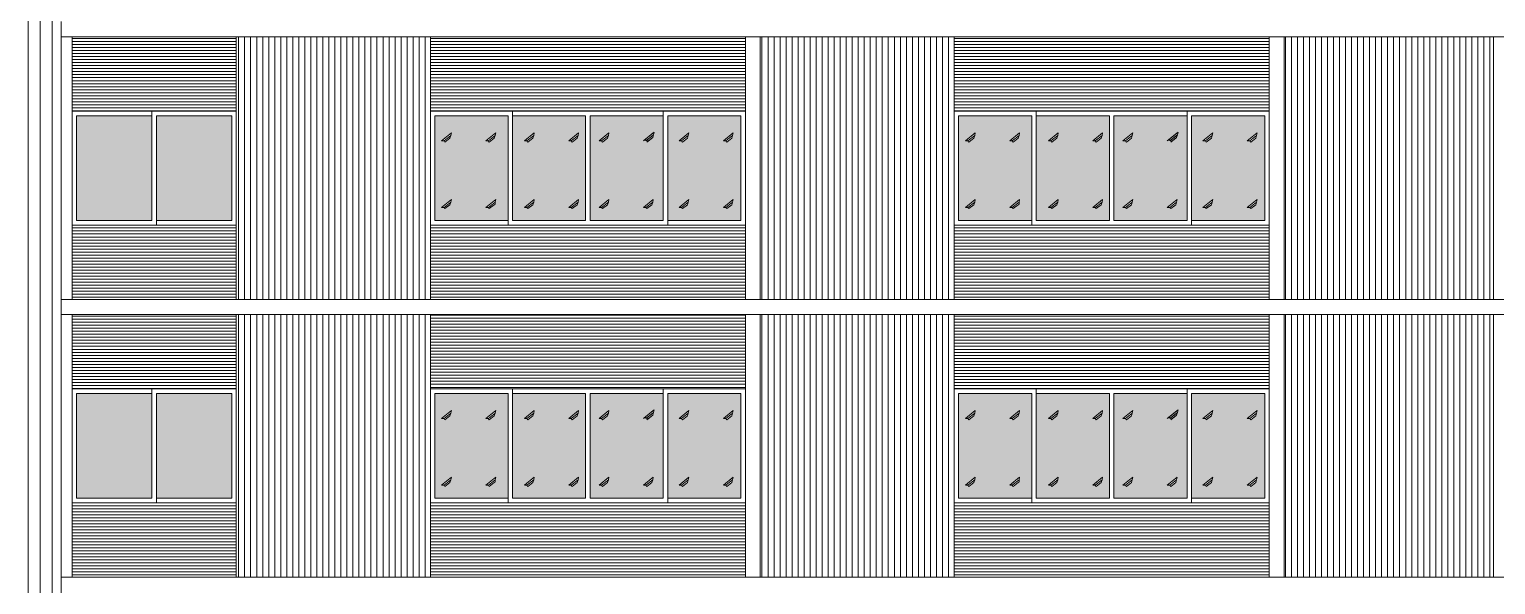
# Model space of a CAD drawing. Header units: inches. Extents: x -250485 to 735580, y -140410 to 288049.
# Drawn here: x 54477 to 55147, y 21615 to 21869 of the extents above; entities that cross this region are included whole.
import ezdxf

# ---------------------------------------------------------------- set-up
doc = ezdxf.new("R2010")
doc.units = ezdxf.units.IN
doc.header["$MEASUREMENT"] = 0
for name, color, linetype, lineweight in [('DIM_WORKING', 7, 'Continuous', 0), ('FIX', 251, 'Continuous', 0), ('Layer1', 134, 'Continuous', 0), ('MAN', 215, 'Continuous', 0), ('Win', 5, 'Continuous', 0), ('window', 140, 'Continuous', 0)]:
    doc.layers.add(name, color=color, linetype=linetype, lineweight=lineweight)
pattern_1 = [(0, (44301.1029, 24567.6577), (4e-16, 1.375), [])]
pattern_2 = [(0, (46573.8017, 18304.0382), (4e-16, 1.375), [])]
pattern_3 = [(270, (44301.1029, 24567.6577), (2.75, -7e-16), [])]
pattern_4 = [(0, (46573.8017, 18431.0382), (4e-16, 1.375), [])]

msp = doc.modelspace()

# ---------------------------------------------------------------- hatches: boundary and pattern name
at = {"layer": 'DIM_WORKING', "ltscale": 30}
h = msp.add_hatch(color=256, dxfattribs=at)
h.set_gradient(color1=(191, 203, 212), one_color=1, tint=1, name='CURVED')
h.paths.add_polyline_path([(54532.75, 21829.15), (54498.25, 21829.15), (54498.25, 21781.15), (54532.75, 21781.15)])
h.paths.add_polyline_path([(54569.25, 21829.15), (54534.75, 21829.15), (54534.75, 21781.15), (54569.25, 21781.15)])
h = msp.add_hatch(color=256, dxfattribs=at)
h.set_gradient(color1=(191, 203, 212), one_color=1, tint=1, name='CURVED')
h.paths.add_polyline_path([(54695.5, 21829.15), (54662, 21829.15), (54662, 21781.15), (54695.5, 21781.15)])
h.paths.add_polyline_path([(54685.4, 21817.61), (54689.88, 21821.27), (54689.64, 21820.1), (54689.24, 21818.87), (54686.95, 21817.07), (54686.5, 21817.63)], flags=16)
h.paths.add_polyline_path([(54668.97, 21818.87), (54666.68, 21817.07), (54666.24, 21817.63), (54665.13, 21817.61), (54669.61, 21821.27), (54669.37, 21820.1)], flags=16)
h.paths.add_polyline_path([(54689.88, 21790.83), (54689.64, 21789.66), (54689.64, 21788.74), (54689.24, 21788.43), (54686.95, 21786.63), (54686.51, 21787.2), (54685.43, 21787.2)], flags=16)
h.paths.add_polyline_path([(54669.61, 21790.83), (54669.37, 21789.66), (54668.97, 21788.43), (54666.68, 21786.63), (54666.24, 21787.19), (54665.13, 21787.17)], flags=16)
h.paths.add_polyline_path([(54697.5, 21781.15), (54731, 21781.15), (54731, 21829.15), (54697.5, 21829.15)])
h.paths.add_polyline_path([(54704.59, 21817.07), (54704.15, 21817.63), (54703.04, 21817.61), (54707.52, 21821.27), (54707.28, 21820.1), (54706.89, 21818.87)], flags=16)
h.paths.add_polyline_path([(54707.52, 21790.83), (54707.28, 21789.66), (54706.89, 21788.43), (54704.59, 21786.63), (54704.15, 21787.19), (54703.04, 21787.17)], flags=16)
h.paths.add_polyline_path([(54723.31, 21817.61), (54727.79, 21821.27), (54727.55, 21820.1), (54727.15, 21818.87), (54724.86, 21817.07), (54724.42, 21817.63)], flags=16)
h.paths.add_polyline_path([(54723.31, 21787.17), (54727.79, 21790.83), (54727.55, 21789.66), (54727.15, 21788.43), (54724.86, 21786.63), (54724.42, 21787.19)], flags=16)
h.paths.add_polyline_path([(54733, 21781.15), (54766.5, 21781.15), (54766.5, 21829.15), (54733, 21829.15)])
h.paths.add_polyline_path([(54741.62, 21790.83), (54741.37, 21789.66), (54740.98, 21788.43), (54738.68, 21786.63), (54738.24, 21787.19), (54737.13, 21787.17)], flags=16)
h.paths.add_polyline_path([(54738.68, 21817.07), (54738.24, 21817.63), (54737.13, 21817.61), (54741.62, 21821.27), (54741.37, 21820.1), (54740.98, 21818.87)], flags=16)
h.paths.add_polyline_path([(54761.66, 21819.21), (54759.36, 21817.4), (54758.95, 21817.07), (54761.24, 21818.87)], flags=16)
h.paths.add_polyline_path([(54757.4, 21787.17), (54761.88, 21790.83), (54761.64, 21789.66), (54761.24, 21788.43), (54758.95, 21786.63), (54758.51, 21787.19)], flags=16)
h.paths.add_polyline_path([(54802, 21829.15), (54768.5, 21829.15), (54768.5, 21781.15), (54802, 21781.15)])
h.paths.add_polyline_path([(54778.16, 21790.83), (54777.92, 21789.66), (54777.52, 21788.43), (54775.23, 21786.63), (54774.78, 21787.19), (54773.68, 21787.17)], flags=16)
h.paths.add_polyline_path([(54798.43, 21790.83), (54798.19, 21789.66), (54797.79, 21788.43), (54795.5, 21786.63), (54795.05, 21787.19), (54793.95, 21787.17)], flags=16)
h.paths.add_polyline_path([(54793.95, 21817.61), (54798.43, 21821.27), (54798.19, 21820.1), (54797.79, 21818.87), (54795.5, 21817.07), (54795.05, 21817.63)], flags=16)
h.paths.add_polyline_path([(54775.23, 21817.07), (54774.78, 21817.63), (54773.68, 21817.61), (54778.16, 21821.27), (54777.92, 21820.1), (54777.52, 21818.87)], flags=16)
h = msp.add_hatch(color=256, dxfattribs=at)
h.set_gradient(color1=(191, 203, 212), one_color=1, tint=1, name='CURVED')
h.paths.add_polyline_path([(54935, 21829.15), (54901.5, 21829.15), (54901.5, 21781.15), (54935, 21781.15)])
h.paths.add_polyline_path([(54924.9, 21817.61), (54929.38, 21821.27), (54929.14, 21820.1), (54928.74, 21818.87), (54926.45, 21817.07), (54926, 21817.63)], flags=16)
h.paths.add_polyline_path([(54908.47, 21818.87), (54906.18, 21817.07), (54905.74, 21817.63), (54904.63, 21817.61), (54909.11, 21821.27), (54908.87, 21820.1)], flags=16)
h.paths.add_polyline_path([(54929.38, 21790.83), (54929.14, 21789.66), (54929.14, 21788.74), (54928.74, 21788.43), (54926.45, 21786.63), (54926.01, 21787.2), (54924.93, 21787.2)], flags=16)
h.paths.add_polyline_path([(54909.11, 21790.83), (54908.87, 21789.66), (54908.47, 21788.43), (54906.18, 21786.63), (54905.74, 21787.19), (54904.63, 21787.17)], flags=16)
h.paths.add_polyline_path([(54937, 21781.15), (54970.5, 21781.15), (54970.5, 21829.15), (54937, 21829.15)])
h.paths.add_polyline_path([(54944.09, 21817.07), (54943.65, 21817.63), (54942.54, 21817.61), (54947.02, 21821.27), (54946.78, 21820.1), (54946.39, 21818.87)], flags=16)
h.paths.add_polyline_path([(54947.02, 21790.83), (54946.78, 21789.66), (54946.39, 21788.43), (54944.09, 21786.63), (54943.65, 21787.19), (54942.54, 21787.17)], flags=16)
h.paths.add_polyline_path([(54962.81, 21817.61), (54967.29, 21821.27), (54967.05, 21820.1), (54966.65, 21818.87), (54964.36, 21817.07), (54963.92, 21817.63)], flags=16)
h.paths.add_polyline_path([(54962.81, 21787.17), (54967.29, 21790.83), (54967.05, 21789.66), (54966.65, 21788.43), (54964.36, 21786.63), (54963.92, 21787.19)], flags=16)
h.paths.add_polyline_path([(54972.5, 21781.15), (55006, 21781.15), (55006, 21829.15), (54972.5, 21829.15)])
h.paths.add_polyline_path([(54981.12, 21790.83), (54980.87, 21789.66), (54980.48, 21788.43), (54978.18, 21786.63), (54977.74, 21787.19), (54976.63, 21787.17)], flags=16)
h.paths.add_polyline_path([(54978.18, 21817.07), (54977.74, 21817.63), (54976.63, 21817.61), (54981.12, 21821.27), (54980.87, 21820.1), (54980.48, 21818.87)], flags=16)
h.paths.add_polyline_path([(55001.16, 21819.21), (54998.86, 21817.4), (54998.45, 21817.07), (55000.74, 21818.87)], flags=16)
h.paths.add_polyline_path([(54996.9, 21787.17), (55001.38, 21790.83), (55001.14, 21789.66), (55000.74, 21788.43), (54998.45, 21786.63), (54998.01, 21787.19)], flags=16)
h.paths.add_polyline_path([(55041.5, 21829.15), (55008, 21829.15), (55008, 21781.15), (55041.5, 21781.15)])
h.paths.add_polyline_path([(55017.66, 21790.83), (55017.42, 21789.66), (55017.02, 21788.43), (55014.73, 21786.63), (55014.28, 21787.19), (55013.18, 21787.17)], flags=16)
h.paths.add_polyline_path([(55037.93, 21790.83), (55037.69, 21789.66), (55037.29, 21788.43), (55035, 21786.63), (55034.55, 21787.19), (55033.45, 21787.17)], flags=16)
h.paths.add_polyline_path([(55033.45, 21817.61), (55037.93, 21821.27), (55037.69, 21820.1), (55037.29, 21818.87), (55035, 21817.07), (55034.55, 21817.63)], flags=16)
h.paths.add_polyline_path([(55014.73, 21817.07), (55014.28, 21817.63), (55013.18, 21817.61), (55017.66, 21821.27), (55017.42, 21820.1), (55017.02, 21818.87)], flags=16)
h = msp.add_hatch(color=256, dxfattribs=at)
h.set_gradient(color1=(191, 203, 212), one_color=1, tint=1, name='CURVED')
h.paths.add_polyline_path([(54532.75, 21702.15), (54498.25, 21702.15), (54498.25, 21654.15), (54532.75, 21654.15)])
h.paths.add_polyline_path([(54569.25, 21702.15), (54534.75, 21702.15), (54534.75, 21654.15), (54569.25, 21654.15)])
h = msp.add_hatch(color=256, dxfattribs=at)
h.set_gradient(color1=(191, 203, 212), one_color=1, tint=1, name='CURVED')
h.paths.add_polyline_path([(54695.5, 21702.15), (54662, 21702.15), (54662, 21654.15), (54695.5, 21654.15)])
h.paths.add_polyline_path([(54685.4, 21690.61), (54689.88, 21694.27), (54689.64, 21693.1), (54689.24, 21691.87), (54686.95, 21690.07), (54686.5, 21690.63)], flags=16)
h.paths.add_polyline_path([(54668.97, 21691.87), (54666.68, 21690.07), (54666.24, 21690.63), (54665.13, 21690.61), (54669.61, 21694.27), (54669.37, 21693.1)], flags=16)
h.paths.add_polyline_path([(54689.88, 21663.83), (54689.64, 21662.66), (54689.64, 21661.74), (54689.24, 21661.43), (54686.95, 21659.63), (54686.51, 21660.2), (54685.43, 21660.2)], flags=16)
h.paths.add_polyline_path([(54669.61, 21663.83), (54669.37, 21662.66), (54668.97, 21661.43), (54666.68, 21659.63), (54666.24, 21660.19), (54665.13, 21660.17)], flags=16)
h.paths.add_polyline_path([(54697.5, 21654.15), (54731, 21654.15), (54731, 21702.15), (54697.5, 21702.15)])
h.paths.add_polyline_path([(54704.59, 21690.07), (54704.15, 21690.63), (54703.04, 21690.61), (54707.52, 21694.27), (54707.28, 21693.1), (54706.89, 21691.87)], flags=16)
h.paths.add_polyline_path([(54707.52, 21663.83), (54707.28, 21662.66), (54706.89, 21661.43), (54704.59, 21659.63), (54704.15, 21660.19), (54703.04, 21660.17)], flags=16)
h.paths.add_polyline_path([(54723.31, 21690.61), (54727.79, 21694.27), (54727.55, 21693.1), (54727.15, 21691.87), (54724.86, 21690.07), (54724.42, 21690.63)], flags=16)
h.paths.add_polyline_path([(54723.31, 21660.17), (54727.79, 21663.83), (54727.55, 21662.66), (54727.15, 21661.43), (54724.86, 21659.63), (54724.42, 21660.19)], flags=16)
h.paths.add_polyline_path([(54733, 21654.15), (54766.5, 21654.15), (54766.5, 21702.15), (54733, 21702.15)])
h.paths.add_polyline_path([(54741.62, 21663.83), (54741.37, 21662.66), (54740.98, 21661.43), (54738.68, 21659.63), (54738.24, 21660.19), (54737.13, 21660.17)], flags=16)
h.paths.add_polyline_path([(54738.68, 21690.07), (54738.24, 21690.63), (54737.13, 21690.61), (54741.62, 21694.27), (54741.37, 21693.1), (54740.98, 21691.87)], flags=16)
h.paths.add_polyline_path([(54761.66, 21692.21), (54759.36, 21690.4), (54758.95, 21690.07), (54761.24, 21691.87)], flags=16)
h.paths.add_polyline_path([(54757.4, 21660.17), (54761.88, 21663.83), (54761.64, 21662.66), (54761.24, 21661.43), (54758.95, 21659.63), (54758.51, 21660.19)], flags=16)
h.paths.add_polyline_path([(54802, 21702.15), (54768.5, 21702.15), (54768.5, 21654.15), (54802, 21654.15)])
h.paths.add_polyline_path([(54778.16, 21663.83), (54777.92, 21662.66), (54777.52, 21661.43), (54775.23, 21659.63), (54774.78, 21660.19), (54773.68, 21660.17)], flags=16)
h.paths.add_polyline_path([(54798.43, 21663.83), (54798.19, 21662.66), (54797.79, 21661.43), (54795.5, 21659.63), (54795.05, 21660.19), (54793.95, 21660.17)], flags=16)
h.paths.add_polyline_path([(54793.95, 21690.61), (54798.43, 21694.27), (54798.19, 21693.1), (54797.79, 21691.87), (54795.5, 21690.07), (54795.05, 21690.63)], flags=16)
h.paths.add_polyline_path([(54775.23, 21690.07), (54774.78, 21690.63), (54773.68, 21690.61), (54778.16, 21694.27), (54777.92, 21693.1), (54777.52, 21691.87)], flags=16)
h = msp.add_hatch(color=256, dxfattribs=at)
h.set_gradient(color1=(191, 203, 212), one_color=1, tint=1, name='CURVED')
h.paths.add_polyline_path([(54935, 21702.15), (54901.5, 21702.15), (54901.5, 21654.15), (54935, 21654.15)])
h.paths.add_polyline_path([(54924.9, 21690.61), (54929.38, 21694.27), (54929.14, 21693.1), (54928.74, 21691.87), (54926.45, 21690.07), (54926, 21690.63)], flags=16)
h.paths.add_polyline_path([(54908.47, 21691.87), (54906.18, 21690.07), (54905.74, 21690.63), (54904.63, 21690.61), (54909.11, 21694.27), (54908.87, 21693.1)], flags=16)
h.paths.add_polyline_path([(54929.38, 21663.83), (54929.14, 21662.66), (54929.14, 21661.74), (54928.74, 21661.43), (54926.45, 21659.63), (54926.01, 21660.2), (54924.93, 21660.2)], flags=16)
h.paths.add_polyline_path([(54909.11, 21663.83), (54908.87, 21662.66), (54908.47, 21661.43), (54906.18, 21659.63), (54905.74, 21660.19), (54904.63, 21660.17)], flags=16)
h.paths.add_polyline_path([(54937, 21654.15), (54970.5, 21654.15), (54970.5, 21702.15), (54937, 21702.15)])
h.paths.add_polyline_path([(54944.09, 21690.07), (54943.65, 21690.63), (54942.54, 21690.61), (54947.02, 21694.27), (54946.78, 21693.1), (54946.39, 21691.87)], flags=16)
h.paths.add_polyline_path([(54947.02, 21663.83), (54946.78, 21662.66), (54946.39, 21661.43), (54944.09, 21659.63), (54943.65, 21660.19), (54942.54, 21660.17)], flags=16)
h.paths.add_polyline_path([(54962.81, 21690.61), (54967.29, 21694.27), (54967.05, 21693.1), (54966.65, 21691.87), (54964.36, 21690.07), (54963.92, 21690.63)], flags=16)
h.paths.add_polyline_path([(54962.81, 21660.17), (54967.29, 21663.83), (54967.05, 21662.66), (54966.65, 21661.43), (54964.36, 21659.63), (54963.92, 21660.19)], flags=16)
h.paths.add_polyline_path([(54972.5, 21654.15), (55006, 21654.15), (55006, 21702.15), (54972.5, 21702.15)])
h.paths.add_polyline_path([(54981.12, 21663.83), (54980.87, 21662.66), (54980.48, 21661.43), (54978.18, 21659.63), (54977.74, 21660.19), (54976.63, 21660.17)], flags=16)
h.paths.add_polyline_path([(54978.18, 21690.07), (54977.74, 21690.63), (54976.63, 21690.61), (54981.12, 21694.27), (54980.87, 21693.1), (54980.48, 21691.87)], flags=16)
h.paths.add_polyline_path([(55001.16, 21692.21), (54998.86, 21690.4), (54998.45, 21690.07), (55000.74, 21691.87)], flags=16)
h.paths.add_polyline_path([(54996.9, 21660.17), (55001.38, 21663.83), (55001.14, 21662.66), (55000.74, 21661.43), (54998.45, 21659.63), (54998.01, 21660.19)], flags=16)
h.paths.add_polyline_path([(55041.5, 21702.15), (55008, 21702.15), (55008, 21654.15), (55041.5, 21654.15)])
h.paths.add_polyline_path([(55017.66, 21663.83), (55017.42, 21662.66), (55017.02, 21661.43), (55014.73, 21659.63), (55014.28, 21660.19), (55013.18, 21660.17)], flags=16)
h.paths.add_polyline_path([(55037.93, 21663.83), (55037.69, 21662.66), (55037.29, 21661.43), (55035, 21659.63), (55034.55, 21660.19), (55033.45, 21660.17)], flags=16)
h.paths.add_polyline_path([(55033.45, 21690.61), (55037.93, 21694.27), (55037.69, 21693.1), (55037.29, 21691.87), (55035, 21690.07), (55034.55, 21690.63)], flags=16)
h.paths.add_polyline_path([(55014.73, 21690.07), (55014.28, 21690.63), (55013.18, 21690.61), (55017.66, 21694.27), (55017.42, 21693.1), (55017.02, 21691.87)], flags=16)
at = {"layer": 'FIX', "ltscale": 30}
h = msp.add_hatch(dxfattribs=at)
h.set_pattern_fill('ANSI31', color=256, scale=44, angle=225, style=0)
h.set_pattern_definition([(270, (44301.103, 24567.658), (5.5, -1e-15), [])])
h.paths.add_polyline_path([(54491.25, 22119.15), (54297.75, 22119.15), (54297.75, 21999.15), (54297.75, 21872.15), (54297.75, 21745.15), (54297.75, 21618.15), (54297.75, 21491.15), (54297.75, 21364.15), (54491.25, 21364.15), (54491.25, 21491.15), (54491.25, 21618.15), (54491.25, 21745.15), (54491.25, 21872.15), (54491.25, 21999.15)])
h = msp.add_hatch(dxfattribs=at)
h.set_pattern_fill('ANSI31', color=256, scale=11, angle=315, style=0)
h.set_pattern_definition(pattern_4)
h.paths.add_polyline_path([(54571.25, 21865.15), (54496.25, 21865.15), (54496.25, 21831.15), (54571.25, 21831.15)])
h = msp.add_hatch(dxfattribs=at)
h.set_pattern_fill('ANSI31', color=256, scale=11, angle=315, style=0)
h.set_pattern_definition(pattern_1)
h.paths.add_polyline_path([(54804, 21865.15), (54660, 21865.15), (54660, 21831.15), (54804, 21831.15)])
h = msp.add_hatch(dxfattribs=at)
h.set_pattern_fill('ANSI31', color=256, scale=11, angle=315, style=0)
h.set_pattern_definition(pattern_4)
h.paths.add_polyline_path([(55043.5, 21865.15), (54899.5, 21865.15), (54899.5, 21831.15), (55043.5, 21831.15)])
h = msp.add_hatch(dxfattribs=at)
h.set_pattern_fill('ANSI31', color=256, scale=11, angle=315, style=0)
h.set_pattern_definition(pattern_4)
h.paths.add_polyline_path([(54571.25, 21779.15), (54496.25, 21779.15), (54496.25, 21745.15), (54571.25, 21745.15)])
h = msp.add_hatch(dxfattribs=at)
h.set_pattern_fill('ANSI31', color=256, scale=11, angle=315, style=0)
h.set_pattern_definition(pattern_4)
h.paths.add_polyline_path([(54804, 21779.15), (54660, 21779.15), (54660, 21745.15), (54804, 21745.15)])
h = msp.add_hatch(dxfattribs=at)
h.set_pattern_fill('ANSI31', color=256, scale=11, angle=315, style=0)
h.set_pattern_definition(pattern_4)
h.paths.add_polyline_path([(55043.5, 21779.15), (54899.5, 21779.15), (54899.5, 21745.15), (55043.5, 21745.15)])
h = msp.add_hatch(dxfattribs=at)
h.set_pattern_fill('ANSI31', color=256, scale=11, angle=315, style=0)
h.set_pattern_definition(pattern_2)
h.paths.add_polyline_path([(54571.25, 21738.15), (54496.25, 21738.15), (54496.25, 21704.15), (54571.25, 21704.15)])
h = msp.add_hatch(dxfattribs=at)
h.set_pattern_fill('ANSI31', color=256, scale=11, angle=315, style=0)
h.set_pattern_definition(pattern_1)
h.paths.add_polyline_path([(54804, 21738.15), (54660, 21738.15), (54660, 21704.15), (54804, 21704.15)])
h = msp.add_hatch(dxfattribs=at)
h.set_pattern_fill('ANSI31', color=256, scale=11, angle=315, style=0)
h.set_pattern_definition(pattern_2)
h.paths.add_polyline_path([(55043.5, 21738.15), (54899.5, 21738.15), (54899.5, 21704.15), (55043.5, 21704.15)])
h = msp.add_hatch(dxfattribs=at)
h.set_pattern_fill('ANSI31', color=256, scale=11, angle=315, style=0)
h.set_pattern_definition(pattern_2)
h.paths.add_polyline_path([(54571.25, 21652.15), (54496.25, 21652.15), (54496.25, 21618.15), (54571.25, 21618.15)])
h = msp.add_hatch(dxfattribs=at)
h.set_pattern_fill('ANSI31', color=256, scale=11, angle=315, style=0)
h.set_pattern_definition(pattern_2)
h.paths.add_polyline_path([(54804, 21652.15), (54660, 21652.15), (54660, 21618.15), (54804, 21618.15)])
h = msp.add_hatch(dxfattribs=at)
h.set_pattern_fill('ANSI31', color=256, scale=11, angle=315, style=0)
h.set_pattern_definition(pattern_2)
h.paths.add_polyline_path([(55043.5, 21652.15), (54899.5, 21652.15), (54899.5, 21618.15), (55043.5, 21618.15)])
at = {"layer": 'MAN', "ltscale": 30}
h = msp.add_hatch(dxfattribs=at)
h.set_pattern_fill('ANSI31', color=256, scale=22, angle=225, style=0)
h.set_pattern_definition(pattern_3)
h.paths.add_polyline_path([(54660, 21865.15), (54571.25, 21865.15), (54571.25, 21745.15), (54660, 21745.15)])
h = msp.add_hatch(dxfattribs=at)
h.set_pattern_fill('ANSI31', color=256, scale=22, angle=225, style=0)
h.set_pattern_definition(pattern_3)
h.paths.add_polyline_path([(54899.5, 21865.15), (54810.75, 21865.15), (54810.75, 21745.15), (54899.5, 21745.15)])
h = msp.add_hatch(dxfattribs=at)
h.set_pattern_fill('ANSI31', color=256, scale=22, angle=225, style=0)
h.set_pattern_definition(pattern_3)
h.paths.add_polyline_path([(55146, 21865.15), (55050.25, 21865.15), (55050.25, 21745.15), (55146, 21745.15)])
h = msp.add_hatch(dxfattribs=at)
h.set_pattern_fill('ANSI31', color=256, scale=22, angle=225, style=0)
h.set_pattern_definition(pattern_3)
h.paths.add_polyline_path([(54660, 21738.15), (54571.25, 21738.15), (54571.25, 21618.15), (54660, 21618.15)])
h = msp.add_hatch(dxfattribs=at)
h.set_pattern_fill('ANSI31', color=256, scale=22, angle=225, style=0)
h.set_pattern_definition(pattern_3)
h.paths.add_polyline_path([(54899.5, 21738.15), (54810.75, 21738.15), (54810.75, 21618.15), (54899.5, 21618.15)])
h = msp.add_hatch(dxfattribs=at)
h.set_pattern_fill('ANSI31', color=256, scale=22, angle=225, style=0)
h.set_pattern_definition(pattern_3)
h.paths.add_polyline_path([(55146, 21738.15), (55050.25, 21738.15), (55050.25, 21618.15), (55146, 21618.15)])

# ---------------------------------------------------------------- linework, layer by layer
at = {"layer": 'DIM_WORKING', "ltscale": 30}
for points in [[(54804, 21831.15), (54660, 21831.15), (54660, 21779.15), (54804, 21779.15)], [(54899.5, 21831.15), (55043.5, 21831.15), (55043.5, 21779.15), (54899.5, 21779.15)], [(54804, 21704.15), (54660, 21704.15), (54660, 21652.15), (54804, 21652.15)], [(54899.5, 21704.15), (55043.5, 21704.15), (55043.5, 21652.15), (54899.5, 21652.15)]]:
    msp.add_lwpolyline(points, close=True, dxfattribs=at)
at = {"layer": 'FIX', "ltscale": 30}
for p, q in [((54491.25, 21745.15), (54491.25, 21872.15)), ((54496.25, 21745.15), (54496.25, 21865.15)), ((54571.25, 21745.15), (54571.25, 21865.15)), ((54660, 21745.15), (54660, 21865.15)), ((54804, 21745.15), (54804, 21865.15)), ((54810.75, 21745.15), (54810.75, 21865.15)), ((54899.5, 21745.15), (54899.5, 21865.15)), ((55043.5, 21745.15), (55043.5, 21865.15)), ((55050.25, 21745.15), (55050.25, 21865.15)), ((55146, 21745.15), (55146, 21865.15)), ((54491.25, 21618.15), (54491.25, 21745.15)), ((54496.25, 21618.15), (54496.25, 21738.15)), ((54571.25, 21618.15), (54571.25, 21738.15)), ((54660, 21618.15), (54660, 21738.15)), ((54804, 21618.15), (54804, 21738.15)), ((54810.75, 21618.15), (54810.75, 21738.15)), ((54899.5, 21618.15), (54899.5, 21738.15)), ((55043.5, 21618.15), (55043.5, 21738.15)), ((55050.25, 21618.15), (55050.25, 21738.15)), ((55146, 21618.15), (55146, 21738.15)), ((54491.25, 21491.15), (54491.25, 21618.15))]:
    msp.add_line(p, q, dxfattribs=at)
for points in [[(54496.25, 21831.15), (54571.25, 21831.15)], [(54660, 21831.15), (54804, 21831.15)], [(54899.5, 21831.15), (55043.5, 21831.15)], [(54496.25, 21779.15), (54571.25, 21779.15)], [(54660, 21779.15), (54804, 21779.15)], [(54899.5, 21779.15), (55043.5, 21779.15)], [(54491.25, 21745.15), (55786, 21745.15)], [(54496.25, 21704.15), (54571.25, 21704.15)], [(54660, 21704.15), (54804, 21704.15)], [(54899.5, 21704.15), (55043.5, 21704.15)], [(54496.25, 21652.15), (54571.25, 21652.15)], [(54660, 21652.15), (54804, 21652.15)], [(54899.5, 21652.15), (55043.5, 21652.15)], [(54491.25, 21618.15), (55786, 21618.15)]]:
    msp.add_lwpolyline(points, dxfattribs=at)
at = {"layer": 'Layer1', "ltscale": 30}
for p, q in [((54665.13, 21817.61), (54669.61, 21821.27)), ((54666.24, 21817.64), (54669.37, 21820.1)), ((54669.37, 21820.1), (54668.97, 21818.87)), ((54669.61, 21821.27), (54669.37, 21820.1)), ((54685.4, 21817.61), (54689.88, 21821.27)), ((54685.4, 21817.61), (54689.88, 21821.27)), ((54686.51, 21817.64), (54689.64, 21820.1)), ((54686.51, 21817.64), (54689.64, 21820.1)), ((54689.64, 21820.1), (54689.24, 21818.87)), ((54689.88, 21821.27), (54689.64, 21820.1)), ((54703.04, 21817.61), (54707.52, 21821.27)), ((54703.04, 21817.61), (54707.52, 21821.27)), ((54704.16, 21817.64), (54707.28, 21820.1)), ((54704.16, 21817.64), (54707.28, 21820.1)), ((54707.28, 21820.1), (54706.89, 21818.87)), ((54707.52, 21821.27), (54707.28, 21820.1)), ((54723.31, 21817.61), (54727.79, 21821.27)), ((54723.31, 21817.61), (54727.79, 21821.27)), ((54724.42, 21817.64), (54727.55, 21820.1)), ((54724.42, 21817.64), (54727.55, 21820.1)), ((54727.55, 21820.1), (54727.15, 21818.87)), ((54727.79, 21821.27), (54727.55, 21820.1)), ((54737.13, 21817.61), (54741.62, 21821.27)), ((54737.13, 21817.61), (54741.62, 21821.27)), ((54738.25, 21817.64), (54741.37, 21820.1)), ((54738.25, 21817.64), (54741.37, 21820.1)), ((54741.37, 21820.1), (54740.98, 21818.87)), ((54741.62, 21821.27), (54741.37, 21820.1)), ((54757.4, 21817.61), (54761.88, 21821.27)), ((54757.81, 21817.95), (54762.3, 21821.61)), ((54758.52, 21817.64), (54761.64, 21820.1)), ((54758.93, 21817.97), (54762.05, 21820.44)), ((54759.36, 21817.4), (54761.66, 21819.21)), ((54762.05, 21820.44), (54761.66, 21819.21)), ((54762.3, 21821.61), (54762.05, 21820.44)), ((54773.68, 21817.61), (54778.16, 21821.27)), ((54773.68, 21817.61), (54778.16, 21821.27)), ((54774.79, 21817.64), (54777.92, 21820.1)), ((54774.79, 21817.64), (54777.92, 21820.1)), ((54777.92, 21820.1), (54777.52, 21818.87)), ((54778.16, 21821.27), (54777.92, 21820.1)), ((54793.95, 21817.61), (54798.43, 21821.27)), ((54793.95, 21817.61), (54798.43, 21821.27)), ((54795.06, 21817.64), (54798.19, 21820.1)), ((54795.06, 21817.64), (54798.19, 21820.1)), ((54798.19, 21820.1), (54797.79, 21818.87)), ((54798.43, 21821.27), (54798.19, 21820.1)), ((54904.63, 21817.61), (54909.11, 21821.27)), ((54905.74, 21817.64), (54908.87, 21820.1)), ((54908.87, 21820.1), (54908.47, 21818.87)), ((54909.11, 21821.27), (54908.87, 21820.1)), ((54924.9, 21817.61), (54929.38, 21821.27)), ((54924.9, 21817.61), (54929.38, 21821.27)), ((54926.01, 21817.64), (54929.14, 21820.1)), ((54926.01, 21817.64), (54929.14, 21820.1)), ((54929.14, 21820.1), (54928.74, 21818.87)), ((54929.38, 21821.27), (54929.14, 21820.1)), ((54942.54, 21817.61), (54947.02, 21821.27)), ((54942.54, 21817.61), (54947.02, 21821.27)), ((54943.66, 21817.64), (54946.78, 21820.1)), ((54943.66, 21817.64), (54946.78, 21820.1)), ((54946.78, 21820.1), (54946.39, 21818.87)), ((54947.02, 21821.27), (54946.78, 21820.1)), ((54962.81, 21817.61), (54967.29, 21821.27)), ((54962.81, 21817.61), (54967.29, 21821.27)), ((54963.92, 21817.64), (54967.05, 21820.1)), ((54963.92, 21817.64), (54967.05, 21820.1)), ((54967.05, 21820.1), (54966.65, 21818.87)), ((54967.29, 21821.27), (54967.05, 21820.1)), ((54976.63, 21817.61), (54981.12, 21821.27)), ((54976.63, 21817.61), (54981.12, 21821.27)), ((54977.75, 21817.64), (54980.87, 21820.1)), ((54977.75, 21817.64), (54980.87, 21820.1)), ((54980.87, 21820.1), (54980.48, 21818.87)), ((54981.12, 21821.27), (54980.87, 21820.1)), ((54996.9, 21817.61), (55001.38, 21821.27)), ((54997.31, 21817.95), (55001.8, 21821.61)), ((54998.02, 21817.64), (55001.14, 21820.1)), ((54998.43, 21817.97), (55001.55, 21820.44)), ((54998.86, 21817.4), (55001.16, 21819.21)), ((55001.55, 21820.44), (55001.16, 21819.21)), ((55001.8, 21821.61), (55001.55, 21820.44)), ((55013.18, 21817.61), (55017.66, 21821.27)), ((55013.18, 21817.61), (55017.66, 21821.27)), ((55014.29, 21817.64), (55017.42, 21820.1)), ((55014.29, 21817.64), (55017.42, 21820.1)), ((55017.42, 21820.1), (55017.02, 21818.87)), ((55017.66, 21821.27), (55017.42, 21820.1)), ((55033.45, 21817.61), (55037.93, 21821.27)), ((55033.45, 21817.61), (55037.93, 21821.27)), ((55034.56, 21817.64), (55037.69, 21820.1)), ((55034.56, 21817.64), (55037.69, 21820.1)), ((55037.69, 21820.1), (55037.29, 21818.87)), ((55037.93, 21821.27), (55037.69, 21820.1)), ((54666.24, 21817.63), (54665.13, 21817.61)), ((54666.68, 21817.07), (54666.24, 21817.63)), ((54666.68, 21817.07), (54668.97, 21818.87)), ((54686.5, 21817.63), (54685.4, 21817.61)), ((54686.95, 21817.07), (54686.5, 21817.63)), ((54686.95, 21817.07), (54689.24, 21818.87)), ((54686.95, 21817.07), (54689.24, 21818.87)), ((54704.15, 21817.63), (54703.04, 21817.61)), ((54704.59, 21817.07), (54704.15, 21817.63)), ((54704.59, 21817.07), (54706.89, 21818.87)), ((54704.59, 21817.07), (54706.89, 21818.87)), ((54724.42, 21817.63), (54723.31, 21817.61)), ((54724.86, 21817.07), (54724.42, 21817.63)), ((54724.86, 21817.07), (54727.15, 21818.87)), ((54724.86, 21817.07), (54727.15, 21818.87)), ((54738.24, 21817.63), (54737.13, 21817.61)), ((54738.68, 21817.07), (54738.24, 21817.63)), ((54738.68, 21817.07), (54740.98, 21818.87)), ((54738.68, 21817.07), (54740.98, 21818.87)), ((54758.92, 21817.97), (54757.81, 21817.95)), ((54759.36, 21817.4), (54758.92, 21817.97)), ((54758.95, 21817.07), (54761.24, 21818.87)), ((54774.78, 21817.63), (54773.68, 21817.61)), ((54775.23, 21817.07), (54774.78, 21817.63)), ((54775.23, 21817.07), (54777.52, 21818.87)), ((54775.23, 21817.07), (54777.52, 21818.87)), ((54795.05, 21817.63), (54793.95, 21817.61)), ((54795.5, 21817.07), (54795.05, 21817.63)), ((54795.5, 21817.07), (54797.79, 21818.87)), ((54795.5, 21817.07), (54797.79, 21818.87)), ((54905.74, 21817.63), (54904.63, 21817.61)), ((54906.18, 21817.07), (54905.74, 21817.63)), ((54906.18, 21817.07), (54908.47, 21818.87)), ((54926, 21817.63), (54924.9, 21817.61)), ((54926.45, 21817.07), (54926, 21817.63)), ((54926.45, 21817.07), (54928.74, 21818.87)), ((54926.45, 21817.07), (54928.74, 21818.87)), ((54943.65, 21817.63), (54942.54, 21817.61)), ((54944.09, 21817.07), (54943.65, 21817.63)), ((54944.09, 21817.07), (54946.39, 21818.87)), ((54944.09, 21817.07), (54946.39, 21818.87)), ((54963.92, 21817.63), (54962.81, 21817.61)), ((54964.36, 21817.07), (54963.92, 21817.63)), ((54964.36, 21817.07), (54966.65, 21818.87)), ((54964.36, 21817.07), (54966.65, 21818.87)), ((54977.74, 21817.63), (54976.63, 21817.61)), ((54978.18, 21817.07), (54977.74, 21817.63)), ((54978.18, 21817.07), (54980.48, 21818.87)), ((54978.18, 21817.07), (54980.48, 21818.87)), ((54998.42, 21817.97), (54997.31, 21817.95)), ((54998.86, 21817.4), (54998.42, 21817.97)), ((54998.45, 21817.07), (55000.74, 21818.87)), ((55014.28, 21817.63), (55013.18, 21817.61)), ((55014.73, 21817.07), (55014.28, 21817.63)), ((55014.73, 21817.07), (55017.02, 21818.87)), ((55014.73, 21817.07), (55017.02, 21818.87)), ((55034.55, 21817.63), (55033.45, 21817.61)), ((55035, 21817.07), (55034.55, 21817.63)), ((55035, 21817.07), (55037.29, 21818.87)), ((55035, 21817.07), (55037.29, 21818.87)), ((54665.13, 21787.17), (54669.61, 21790.83)), ((54665.13, 21787.17), (54669.61, 21790.83)), ((54666.24, 21787.19), (54665.13, 21787.17)), ((54666.24, 21787.2), (54669.37, 21789.66)), ((54666.24, 21787.2), (54669.37, 21789.66)), ((54666.68, 21786.63), (54666.24, 21787.19)), ((54666.68, 21786.63), (54668.97, 21788.43)), ((54666.68, 21786.63), (54668.97, 21788.43)), ((54669.37, 21789.66), (54668.97, 21788.43)), ((54669.61, 21790.83), (54669.37, 21789.66)), ((54685.4, 21787.17), (54689.88, 21790.83)), ((54686.51, 21787.2), (54685.4, 21787.2)), ((54686.51, 21787.2), (54689.64, 21789.66)), ((54686.95, 21786.63), (54686.51, 21787.2)), ((54686.95, 21786.63), (54689.24, 21788.43)), ((54689.24, 21788.43), (54686.95, 21786.63)), ((54689.64, 21788.74), (54689.24, 21788.43)), ((54689.88, 21790.83), (54689.64, 21789.66)), ((54689.64, 21789.66), (54689.64, 21788.74)), ((54703.04, 21787.17), (54707.52, 21790.83)), ((54703.04, 21787.17), (54707.52, 21790.83)), ((54704.15, 21787.19), (54703.04, 21787.17)), ((54704.59, 21786.63), (54704.15, 21787.19)), ((54704.16, 21787.2), (54707.28, 21789.66)), ((54704.16, 21787.2), (54707.28, 21789.66)), ((54704.59, 21786.63), (54706.89, 21788.43)), ((54704.59, 21786.63), (54706.89, 21788.43)), ((54707.28, 21789.66), (54706.89, 21788.43)), ((54707.52, 21790.83), (54707.28, 21789.66)), ((54723.31, 21787.17), (54727.79, 21790.83)), ((54723.31, 21787.17), (54727.79, 21790.83)), ((54724.42, 21787.19), (54723.31, 21787.17)), ((54724.42, 21787.2), (54727.55, 21789.66)), ((54724.42, 21787.2), (54727.55, 21789.66)), ((54724.86, 21786.63), (54724.42, 21787.19)), ((54724.86, 21786.63), (54727.15, 21788.43)), ((54724.86, 21786.63), (54727.15, 21788.43)), ((54727.55, 21789.66), (54727.15, 21788.43)), ((54727.79, 21790.83), (54727.55, 21789.66)), ((54737.13, 21787.17), (54741.62, 21790.83)), ((54737.13, 21787.17), (54741.62, 21790.83)), ((54738.24, 21787.19), (54737.13, 21787.17)), ((54738.68, 21786.63), (54738.24, 21787.19)), ((54738.25, 21787.2), (54741.37, 21789.66)), ((54738.25, 21787.2), (54741.37, 21789.66)), ((54738.68, 21786.63), (54740.98, 21788.43)), ((54738.68, 21786.63), (54740.98, 21788.43)), ((54741.37, 21789.66), (54740.98, 21788.43)), ((54741.62, 21790.83), (54741.37, 21789.66)), ((54757.4, 21787.17), (54761.88, 21790.83)), ((54757.4, 21787.17), (54761.88, 21790.83)), ((54758.51, 21787.19), (54757.4, 21787.17)), ((54758.95, 21786.63), (54758.51, 21787.19)), ((54758.52, 21787.2), (54761.64, 21789.66)), ((54758.52, 21787.2), (54761.64, 21789.66)), ((54758.95, 21786.63), (54761.24, 21788.43)), ((54758.95, 21786.63), (54761.24, 21788.43)), ((54761.64, 21789.66), (54761.24, 21788.43)), ((54761.88, 21790.83), (54761.64, 21789.66)), ((54773.68, 21787.17), (54778.16, 21790.83)), ((54773.68, 21787.17), (54778.16, 21790.83)), ((54774.78, 21787.19), (54773.68, 21787.17)), ((54775.23, 21786.63), (54774.78, 21787.19)), ((54774.79, 21787.2), (54777.92, 21789.66)), ((54774.79, 21787.2), (54777.92, 21789.66)), ((54775.23, 21786.63), (54777.52, 21788.43)), ((54775.23, 21786.63), (54777.52, 21788.43)), ((54777.92, 21789.66), (54777.52, 21788.43)), ((54778.16, 21790.83), (54777.92, 21789.66)), ((54793.95, 21787.17), (54798.43, 21790.83)), ((54793.95, 21787.17), (54798.43, 21790.83)), ((54795.05, 21787.19), (54793.95, 21787.17)), ((54795.5, 21786.63), (54795.05, 21787.19)), ((54795.06, 21787.2), (54798.19, 21789.66)), ((54795.06, 21787.2), (54798.19, 21789.66)), ((54795.5, 21786.63), (54797.79, 21788.43)), ((54795.5, 21786.63), (54797.79, 21788.43)), ((54798.19, 21789.66), (54797.79, 21788.43)), ((54798.43, 21790.83), (54798.19, 21789.66)), ((54904.63, 21787.17), (54909.11, 21790.83)), ((54904.63, 21787.17), (54909.11, 21790.83)), ((54905.74, 21787.19), (54904.63, 21787.17)), ((54905.74, 21787.2), (54908.87, 21789.66)), ((54905.74, 21787.2), (54908.87, 21789.66)), ((54906.18, 21786.63), (54905.74, 21787.19)), ((54906.18, 21786.63), (54908.47, 21788.43)), ((54906.18, 21786.63), (54908.47, 21788.43)), ((54908.87, 21789.66), (54908.47, 21788.43)), ((54909.11, 21790.83), (54908.87, 21789.66)), ((54924.9, 21787.17), (54929.38, 21790.83)), ((54926.01, 21787.2), (54924.9, 21787.2)), ((54926.01, 21787.2), (54929.14, 21789.66)), ((54926.45, 21786.63), (54926.01, 21787.2)), ((54926.45, 21786.63), (54928.74, 21788.43)), ((54928.74, 21788.43), (54926.45, 21786.63)), ((54929.14, 21788.74), (54928.74, 21788.43)), ((54929.38, 21790.83), (54929.14, 21789.66)), ((54929.14, 21789.66), (54929.14, 21788.74)), ((54942.54, 21787.17), (54947.02, 21790.83)), ((54942.54, 21787.17), (54947.02, 21790.83)), ((54943.65, 21787.19), (54942.54, 21787.17)), ((54944.09, 21786.63), (54943.65, 21787.19)), ((54943.66, 21787.2), (54946.78, 21789.66)), ((54943.66, 21787.2), (54946.78, 21789.66)), ((54944.09, 21786.63), (54946.39, 21788.43)), ((54944.09, 21786.63), (54946.39, 21788.43)), ((54946.78, 21789.66), (54946.39, 21788.43)), ((54947.02, 21790.83), (54946.78, 21789.66)), ((54962.81, 21787.17), (54967.29, 21790.83)), ((54962.81, 21787.17), (54967.29, 21790.83)), ((54963.92, 21787.19), (54962.81, 21787.17)), ((54963.92, 21787.2), (54967.05, 21789.66)), ((54963.92, 21787.2), (54967.05, 21789.66)), ((54964.36, 21786.63), (54963.92, 21787.19)), ((54964.36, 21786.63), (54966.65, 21788.43)), ((54964.36, 21786.63), (54966.65, 21788.43)), ((54967.05, 21789.66), (54966.65, 21788.43)), ((54967.29, 21790.83), (54967.05, 21789.66)), ((54976.63, 21787.17), (54981.12, 21790.83)), ((54976.63, 21787.17), (54981.12, 21790.83)), ((54977.74, 21787.19), (54976.63, 21787.17)), ((54978.18, 21786.63), (54977.74, 21787.19)), ((54977.75, 21787.2), (54980.87, 21789.66)), ((54977.75, 21787.2), (54980.87, 21789.66)), ((54978.18, 21786.63), (54980.48, 21788.43)), ((54978.18, 21786.63), (54980.48, 21788.43)), ((54980.87, 21789.66), (54980.48, 21788.43)), ((54981.12, 21790.83), (54980.87, 21789.66)), ((54996.9, 21787.17), (55001.38, 21790.83)), ((54996.9, 21787.17), (55001.38, 21790.83)), ((54998.01, 21787.19), (54996.9, 21787.17)), ((54998.45, 21786.63), (54998.01, 21787.19)), ((54998.02, 21787.2), (55001.14, 21789.66)), ((54998.02, 21787.2), (55001.14, 21789.66)), ((54998.45, 21786.63), (55000.74, 21788.43)), ((54998.45, 21786.63), (55000.74, 21788.43)), ((55001.14, 21789.66), (55000.74, 21788.43)), ((55001.38, 21790.83), (55001.14, 21789.66)), ((55013.18, 21787.17), (55017.66, 21790.83)), ((55013.18, 21787.17), (55017.66, 21790.83)), ((55014.28, 21787.19), (55013.18, 21787.17)), ((55014.73, 21786.63), (55014.28, 21787.19)), ((55014.29, 21787.2), (55017.42, 21789.66)), ((55014.29, 21787.2), (55017.42, 21789.66)), ((55014.73, 21786.63), (55017.02, 21788.43)), ((55014.73, 21786.63), (55017.02, 21788.43)), ((55017.42, 21789.66), (55017.02, 21788.43)), ((55017.66, 21790.83), (55017.42, 21789.66)), ((55033.45, 21787.17), (55037.93, 21790.83)), ((55033.45, 21787.17), (55037.93, 21790.83)), ((55034.55, 21787.19), (55033.45, 21787.17)), ((55035, 21786.63), (55034.55, 21787.19)), ((55034.56, 21787.2), (55037.69, 21789.66)), ((55034.56, 21787.2), (55037.69, 21789.66)), ((55035, 21786.63), (55037.29, 21788.43)), ((55035, 21786.63), (55037.29, 21788.43)), ((55037.69, 21789.66), (55037.29, 21788.43)), ((55037.93, 21790.83), (55037.69, 21789.66)), ((54665.13, 21690.61), (54669.61, 21694.27)), ((54666.24, 21690.64), (54669.37, 21693.1)), ((54666.68, 21690.07), (54668.97, 21691.87)), ((54669.37, 21693.1), (54668.97, 21691.87)), ((54669.61, 21694.27), (54669.37, 21693.1)), ((54685.4, 21690.61), (54689.88, 21694.27)), ((54685.4, 21690.61), (54689.88, 21694.27)), ((54686.51, 21690.64), (54689.64, 21693.1)), ((54686.51, 21690.64), (54689.64, 21693.1)), ((54686.95, 21690.07), (54689.24, 21691.87)), ((54686.95, 21690.07), (54689.24, 21691.87)), ((54689.64, 21693.1), (54689.24, 21691.87)), ((54689.88, 21694.27), (54689.64, 21693.1)), ((54703.04, 21690.61), (54707.52, 21694.27)), ((54703.04, 21690.61), (54707.52, 21694.27)), ((54704.16, 21690.64), (54707.28, 21693.1)), ((54704.16, 21690.64), (54707.28, 21693.1)), ((54704.59, 21690.07), (54706.89, 21691.87)), ((54704.59, 21690.07), (54706.89, 21691.87)), ((54707.28, 21693.1), (54706.89, 21691.87)), ((54707.52, 21694.27), (54707.28, 21693.1)), ((54723.31, 21690.61), (54727.79, 21694.27)), ((54723.31, 21690.61), (54727.79, 21694.27)), ((54724.42, 21690.64), (54727.55, 21693.1)), ((54724.42, 21690.64), (54727.55, 21693.1)), ((54724.86, 21690.07), (54727.15, 21691.87)), ((54724.86, 21690.07), (54727.15, 21691.87)), ((54727.55, 21693.1), (54727.15, 21691.87)), ((54727.79, 21694.27), (54727.55, 21693.1)), ((54737.13, 21690.61), (54741.62, 21694.27)), ((54737.13, 21690.61), (54741.62, 21694.27)), ((54738.25, 21690.64), (54741.37, 21693.1)), ((54738.25, 21690.64), (54741.37, 21693.1)), ((54738.68, 21690.07), (54740.98, 21691.87)), ((54738.68, 21690.07), (54740.98, 21691.87)), ((54741.37, 21693.1), (54740.98, 21691.87)), ((54741.62, 21694.27), (54741.37, 21693.1)), ((54757.4, 21690.61), (54761.88, 21694.27)), ((54757.81, 21690.95), (54762.3, 21694.61)), ((54758.52, 21690.64), (54761.64, 21693.1)), ((54758.93, 21690.97), (54762.05, 21693.44)), ((54758.95, 21690.07), (54761.24, 21691.87)), ((54759.36, 21690.4), (54761.66, 21692.21)), ((54762.05, 21693.44), (54761.66, 21692.21)), ((54762.3, 21694.61), (54762.05, 21693.44)), ((54773.68, 21690.61), (54778.16, 21694.27)), ((54773.68, 21690.61), (54778.16, 21694.27)), ((54774.79, 21690.64), (54777.92, 21693.1)), ((54774.79, 21690.64), (54777.92, 21693.1)), ((54775.23, 21690.07), (54777.52, 21691.87)), ((54775.23, 21690.07), (54777.52, 21691.87)), ((54777.92, 21693.1), (54777.52, 21691.87)), ((54778.16, 21694.27), (54777.92, 21693.1)), ((54793.95, 21690.61), (54798.43, 21694.27)), ((54793.95, 21690.61), (54798.43, 21694.27)), ((54795.06, 21690.64), (54798.19, 21693.1)), ((54795.06, 21690.64), (54798.19, 21693.1)), ((54795.5, 21690.07), (54797.79, 21691.87)), ((54795.5, 21690.07), (54797.79, 21691.87)), ((54798.19, 21693.1), (54797.79, 21691.87)), ((54798.43, 21694.27), (54798.19, 21693.1)), ((54904.63, 21690.61), (54909.11, 21694.27)), ((54905.74, 21690.64), (54908.87, 21693.1)), ((54906.18, 21690.07), (54908.47, 21691.87)), ((54908.87, 21693.1), (54908.47, 21691.87)), ((54909.11, 21694.27), (54908.87, 21693.1)), ((54924.9, 21690.61), (54929.38, 21694.27)), ((54924.9, 21690.61), (54929.38, 21694.27)), ((54926.01, 21690.64), (54929.14, 21693.1)), ((54926.01, 21690.64), (54929.14, 21693.1)), ((54926.45, 21690.07), (54928.74, 21691.87)), ((54926.45, 21690.07), (54928.74, 21691.87)), ((54929.14, 21693.1), (54928.74, 21691.87)), ((54929.38, 21694.27), (54929.14, 21693.1)), ((54942.54, 21690.61), (54947.02, 21694.27)), ((54942.54, 21690.61), (54947.02, 21694.27)), ((54943.66, 21690.64), (54946.78, 21693.1)), ((54943.66, 21690.64), (54946.78, 21693.1)), ((54944.09, 21690.07), (54946.39, 21691.87)), ((54944.09, 21690.07), (54946.39, 21691.87)), ((54946.78, 21693.1), (54946.39, 21691.87)), ((54947.02, 21694.27), (54946.78, 21693.1)), ((54962.81, 21690.61), (54967.29, 21694.27)), ((54962.81, 21690.61), (54967.29, 21694.27)), ((54963.92, 21690.64), (54967.05, 21693.1)), ((54963.92, 21690.64), (54967.05, 21693.1)), ((54964.36, 21690.07), (54966.65, 21691.87)), ((54964.36, 21690.07), (54966.65, 21691.87)), ((54967.05, 21693.1), (54966.65, 21691.87)), ((54967.29, 21694.27), (54967.05, 21693.1)), ((54976.63, 21690.61), (54981.12, 21694.27)), ((54976.63, 21690.61), (54981.12, 21694.27)), ((54977.75, 21690.64), (54980.87, 21693.1)), ((54977.75, 21690.64), (54980.87, 21693.1)), ((54978.18, 21690.07), (54980.48, 21691.87)), ((54978.18, 21690.07), (54980.48, 21691.87)), ((54980.87, 21693.1), (54980.48, 21691.87)), ((54981.12, 21694.27), (54980.87, 21693.1)), ((54996.9, 21690.61), (55001.38, 21694.27)), ((54997.31, 21690.95), (55001.8, 21694.61)), ((54998.02, 21690.64), (55001.14, 21693.1)), ((54998.43, 21690.97), (55001.55, 21693.44)), ((54998.45, 21690.07), (55000.74, 21691.87)), ((54998.86, 21690.4), (55001.16, 21692.21)), ((55001.55, 21693.44), (55001.16, 21692.21)), ((55001.8, 21694.61), (55001.55, 21693.44)), ((55013.18, 21690.61), (55017.66, 21694.27)), ((55013.18, 21690.61), (55017.66, 21694.27)), ((55014.29, 21690.64), (55017.42, 21693.1)), ((55014.29, 21690.64), (55017.42, 21693.1)), ((55014.73, 21690.07), (55017.02, 21691.87)), ((55014.73, 21690.07), (55017.02, 21691.87)), ((55017.42, 21693.1), (55017.02, 21691.87)), ((55017.66, 21694.27), (55017.42, 21693.1)), ((55033.45, 21690.61), (55037.93, 21694.27)), ((55033.45, 21690.61), (55037.93, 21694.27)), ((55034.56, 21690.64), (55037.69, 21693.1)), ((55034.56, 21690.64), (55037.69, 21693.1)), ((55035, 21690.07), (55037.29, 21691.87)), ((55035, 21690.07), (55037.29, 21691.87)), ((55037.69, 21693.1), (55037.29, 21691.87)), ((55037.93, 21694.27), (55037.69, 21693.1)), ((54666.24, 21690.63), (54665.13, 21690.61)), ((54666.68, 21690.07), (54666.24, 21690.63)), ((54686.5, 21690.63), (54685.4, 21690.61)), ((54686.95, 21690.07), (54686.5, 21690.63)), ((54704.15, 21690.63), (54703.04, 21690.61)), ((54704.59, 21690.07), (54704.15, 21690.63)), ((54724.42, 21690.63), (54723.31, 21690.61)), ((54724.86, 21690.07), (54724.42, 21690.63)), ((54738.24, 21690.63), (54737.13, 21690.61)), ((54738.68, 21690.07), (54738.24, 21690.63)), ((54758.92, 21690.97), (54757.81, 21690.95)), ((54759.36, 21690.4), (54758.92, 21690.97)), ((54774.78, 21690.63), (54773.68, 21690.61)), ((54775.23, 21690.07), (54774.78, 21690.63)), ((54795.05, 21690.63), (54793.95, 21690.61)), ((54795.5, 21690.07), (54795.05, 21690.63)), ((54905.74, 21690.63), (54904.63, 21690.61)), ((54906.18, 21690.07), (54905.74, 21690.63)), ((54926, 21690.63), (54924.9, 21690.61)), ((54926.45, 21690.07), (54926, 21690.63)), ((54943.65, 21690.63), (54942.54, 21690.61)), ((54944.09, 21690.07), (54943.65, 21690.63)), ((54963.92, 21690.63), (54962.81, 21690.61)), ((54964.36, 21690.07), (54963.92, 21690.63)), ((54977.74, 21690.63), (54976.63, 21690.61)), ((54978.18, 21690.07), (54977.74, 21690.63)), ((54998.42, 21690.97), (54997.31, 21690.95)), ((54998.86, 21690.4), (54998.42, 21690.97)), ((55014.28, 21690.63), (55013.18, 21690.61)), ((55014.73, 21690.07), (55014.28, 21690.63)), ((55034.55, 21690.63), (55033.45, 21690.61)), ((55035, 21690.07), (55034.55, 21690.63)), ((54665.13, 21660.17), (54669.61, 21663.83)), ((54665.13, 21660.17), (54669.61, 21663.83)), ((54666.24, 21660.19), (54665.13, 21660.17)), ((54666.24, 21660.2), (54669.37, 21662.66)), ((54666.24, 21660.2), (54669.37, 21662.66)), ((54666.68, 21659.63), (54666.24, 21660.19)), ((54666.68, 21659.63), (54668.97, 21661.43)), ((54666.68, 21659.63), (54668.97, 21661.43)), ((54669.37, 21662.66), (54668.97, 21661.43)), ((54669.61, 21663.83), (54669.37, 21662.66)), ((54685.4, 21660.17), (54689.88, 21663.83)), ((54686.51, 21660.2), (54685.4, 21660.2)), ((54686.51, 21660.2), (54689.64, 21662.66)), ((54686.95, 21659.63), (54686.51, 21660.2)), ((54686.95, 21659.63), (54689.24, 21661.43)), ((54689.24, 21661.43), (54686.95, 21659.63)), ((54689.64, 21661.74), (54689.24, 21661.43)), ((54689.88, 21663.83), (54689.64, 21662.66)), ((54689.64, 21662.66), (54689.64, 21661.74)), ((54703.04, 21660.17), (54707.52, 21663.83)), ((54703.04, 21660.17), (54707.52, 21663.83)), ((54704.15, 21660.19), (54703.04, 21660.17)), ((54704.59, 21659.63), (54704.15, 21660.19)), ((54704.16, 21660.2), (54707.28, 21662.66)), ((54704.16, 21660.2), (54707.28, 21662.66)), ((54704.59, 21659.63), (54706.89, 21661.43)), ((54704.59, 21659.63), (54706.89, 21661.43)), ((54707.28, 21662.66), (54706.89, 21661.43)), ((54707.52, 21663.83), (54707.28, 21662.66)), ((54723.31, 21660.17), (54727.79, 21663.83)), ((54723.31, 21660.17), (54727.79, 21663.83)), ((54724.42, 21660.19), (54723.31, 21660.17)), ((54724.42, 21660.2), (54727.55, 21662.66)), ((54724.42, 21660.2), (54727.55, 21662.66)), ((54724.86, 21659.63), (54724.42, 21660.19)), ((54724.86, 21659.63), (54727.15, 21661.43)), ((54724.86, 21659.63), (54727.15, 21661.43)), ((54727.55, 21662.66), (54727.15, 21661.43)), ((54727.79, 21663.83), (54727.55, 21662.66)), ((54737.13, 21660.17), (54741.62, 21663.83)), ((54737.13, 21660.17), (54741.62, 21663.83)), ((54738.24, 21660.19), (54737.13, 21660.17)), ((54738.68, 21659.63), (54738.24, 21660.19)), ((54738.25, 21660.2), (54741.37, 21662.66)), ((54738.25, 21660.2), (54741.37, 21662.66)), ((54738.68, 21659.63), (54740.98, 21661.43)), ((54738.68, 21659.63), (54740.98, 21661.43)), ((54741.37, 21662.66), (54740.98, 21661.43)), ((54741.62, 21663.83), (54741.37, 21662.66)), ((54757.4, 21660.17), (54761.88, 21663.83)), ((54757.4, 21660.17), (54761.88, 21663.83)), ((54758.51, 21660.19), (54757.4, 21660.17)), ((54758.95, 21659.63), (54758.51, 21660.19)), ((54758.52, 21660.2), (54761.64, 21662.66)), ((54758.52, 21660.2), (54761.64, 21662.66)), ((54758.95, 21659.63), (54761.24, 21661.43)), ((54758.95, 21659.63), (54761.24, 21661.43)), ((54761.64, 21662.66), (54761.24, 21661.43)), ((54761.88, 21663.83), (54761.64, 21662.66)), ((54773.68, 21660.17), (54778.16, 21663.83)), ((54773.68, 21660.17), (54778.16, 21663.83)), ((54774.78, 21660.19), (54773.68, 21660.17)), ((54775.23, 21659.63), (54774.78, 21660.19)), ((54774.79, 21660.2), (54777.92, 21662.66)), ((54774.79, 21660.2), (54777.92, 21662.66)), ((54775.23, 21659.63), (54777.52, 21661.43)), ((54775.23, 21659.63), (54777.52, 21661.43)), ((54777.92, 21662.66), (54777.52, 21661.43)), ((54778.16, 21663.83), (54777.92, 21662.66)), ((54793.95, 21660.17), (54798.43, 21663.83)), ((54793.95, 21660.17), (54798.43, 21663.83)), ((54795.05, 21660.19), (54793.95, 21660.17)), ((54795.5, 21659.63), (54795.05, 21660.19)), ((54795.06, 21660.2), (54798.19, 21662.66)), ((54795.06, 21660.2), (54798.19, 21662.66)), ((54795.5, 21659.63), (54797.79, 21661.43)), ((54795.5, 21659.63), (54797.79, 21661.43)), ((54798.19, 21662.66), (54797.79, 21661.43)), ((54798.43, 21663.83), (54798.19, 21662.66)), ((54904.63, 21660.17), (54909.11, 21663.83)), ((54904.63, 21660.17), (54909.11, 21663.83)), ((54905.74, 21660.19), (54904.63, 21660.17)), ((54905.74, 21660.2), (54908.87, 21662.66)), ((54905.74, 21660.2), (54908.87, 21662.66)), ((54906.18, 21659.63), (54905.74, 21660.19)), ((54906.18, 21659.63), (54908.47, 21661.43)), ((54906.18, 21659.63), (54908.47, 21661.43)), ((54908.87, 21662.66), (54908.47, 21661.43)), ((54909.11, 21663.83), (54908.87, 21662.66)), ((54924.9, 21660.17), (54929.38, 21663.83)), ((54926.01, 21660.2), (54924.9, 21660.2)), ((54926.01, 21660.2), (54929.14, 21662.66)), ((54926.45, 21659.63), (54926.01, 21660.2)), ((54926.45, 21659.63), (54928.74, 21661.43)), ((54928.74, 21661.43), (54926.45, 21659.63)), ((54929.14, 21661.74), (54928.74, 21661.43)), ((54929.38, 21663.83), (54929.14, 21662.66)), ((54929.14, 21662.66), (54929.14, 21661.74)), ((54942.54, 21660.17), (54947.02, 21663.83)), ((54942.54, 21660.17), (54947.02, 21663.83)), ((54943.65, 21660.19), (54942.54, 21660.17)), ((54944.09, 21659.63), (54943.65, 21660.19)), ((54943.66, 21660.2), (54946.78, 21662.66)), ((54943.66, 21660.2), (54946.78, 21662.66)), ((54944.09, 21659.63), (54946.39, 21661.43)), ((54944.09, 21659.63), (54946.39, 21661.43)), ((54946.78, 21662.66), (54946.39, 21661.43)), ((54947.02, 21663.83), (54946.78, 21662.66)), ((54962.81, 21660.17), (54967.29, 21663.83)), ((54962.81, 21660.17), (54967.29, 21663.83)), ((54963.92, 21660.19), (54962.81, 21660.17)), ((54963.92, 21660.2), (54967.05, 21662.66)), ((54963.92, 21660.2), (54967.05, 21662.66)), ((54964.36, 21659.63), (54963.92, 21660.19)), ((54964.36, 21659.63), (54966.65, 21661.43)), ((54964.36, 21659.63), (54966.65, 21661.43)), ((54967.05, 21662.66), (54966.65, 21661.43)), ((54967.29, 21663.83), (54967.05, 21662.66)), ((54976.63, 21660.17), (54981.12, 21663.83)), ((54976.63, 21660.17), (54981.12, 21663.83)), ((54977.74, 21660.19), (54976.63, 21660.17)), ((54978.18, 21659.63), (54977.74, 21660.19)), ((54977.75, 21660.2), (54980.87, 21662.66)), ((54977.75, 21660.2), (54980.87, 21662.66)), ((54978.18, 21659.63), (54980.48, 21661.43)), ((54978.18, 21659.63), (54980.48, 21661.43)), ((54980.87, 21662.66), (54980.48, 21661.43)), ((54981.12, 21663.83), (54980.87, 21662.66)), ((54996.9, 21660.17), (55001.38, 21663.83)), ((54996.9, 21660.17), (55001.38, 21663.83)), ((54998.01, 21660.19), (54996.9, 21660.17)), ((54998.45, 21659.63), (54998.01, 21660.19)), ((54998.02, 21660.2), (55001.14, 21662.66)), ((54998.02, 21660.2), (55001.14, 21662.66)), ((54998.45, 21659.63), (55000.74, 21661.43)), ((54998.45, 21659.63), (55000.74, 21661.43)), ((55001.14, 21662.66), (55000.74, 21661.43)), ((55001.38, 21663.83), (55001.14, 21662.66)), ((55013.18, 21660.17), (55017.66, 21663.83)), ((55013.18, 21660.17), (55017.66, 21663.83)), ((55014.28, 21660.19), (55013.18, 21660.17)), ((55014.73, 21659.63), (55014.28, 21660.19)), ((55014.29, 21660.2), (55017.42, 21662.66)), ((55014.29, 21660.2), (55017.42, 21662.66)), ((55014.73, 21659.63), (55017.02, 21661.43)), ((55014.73, 21659.63), (55017.02, 21661.43)), ((55017.42, 21662.66), (55017.02, 21661.43)), ((55017.66, 21663.83), (55017.42, 21662.66)), ((55033.45, 21660.17), (55037.93, 21663.83)), ((55033.45, 21660.17), (55037.93, 21663.83)), ((55034.55, 21660.19), (55033.45, 21660.17)), ((55035, 21659.63), (55034.55, 21660.19)), ((55034.56, 21660.2), (55037.69, 21662.66)), ((55034.56, 21660.2), (55037.69, 21662.66)), ((55035, 21659.63), (55037.29, 21661.43)), ((55035, 21659.63), (55037.29, 21661.43)), ((55037.69, 21662.66), (55037.29, 21661.43)), ((55037.93, 21663.83), (55037.69, 21662.66))]:
    msp.add_line(p, q, dxfattribs=at)
at = {"layer": 'Win', "ltscale": 30}
for points in [[(54491.25, 21865.15), (55786, 21865.15)], [(54491.25, 21745.15), (55786, 21745.15)], [(54491.25, 21738.15), (55786, 21738.15)], [(54491.25, 21618.15), (55786, 21618.15)]]:
    msp.add_lwpolyline(points, dxfattribs=at)
at = {"layer": 'window', "ltscale": 30}
for p, q in [((54532.75, 21831.15), (54532.75, 21781.15)), ((54534.75, 21829.15), (54534.75, 21779.15)), ((54695.5, 21829.15), (54695.5, 21779.15)), ((54697.5, 21831.15), (54697.5, 21781.15)), ((54731, 21829.15), (54731, 21781.15)), ((54733, 21829.15), (54733, 21781.15)), ((54766.5, 21831.15), (54766.5, 21781.15)), ((54768.5, 21829.15), (54768.5, 21779.15)), ((54935, 21829.15), (54935, 21779.15)), ((54937, 21831.15), (54937, 21781.15)), ((54970.5, 21829.15), (54970.5, 21781.15)), ((54972.5, 21829.15), (54972.5, 21781.15)), ((55006, 21831.15), (55006, 21781.15)), ((55008, 21829.15), (55008, 21779.15)), ((54532.75, 21704.15), (54532.75, 21654.15)), ((54534.75, 21702.15), (54534.75, 21652.15)), ((54695.5, 21702.15), (54695.5, 21652.15)), ((54697.5, 21704.15), (54697.5, 21654.15)), ((54731, 21702.15), (54731, 21654.15)), ((54733, 21702.15), (54733, 21654.15)), ((54766.5, 21704.15), (54766.5, 21654.15)), ((54768.5, 21702.15), (54768.5, 21652.15)), ((54935, 21702.15), (54935, 21652.15)), ((54937, 21704.15), (54937, 21654.15)), ((54970.5, 21702.15), (54970.5, 21654.15)), ((54972.5, 21702.15), (54972.5, 21654.15)), ((55006, 21704.15), (55006, 21654.15)), ((55008, 21702.15), (55008, 21652.15))]:
    msp.add_line(p, q, dxfattribs=at)
for points in [[(54571.25, 21831.15), (54496.25, 21831.15), (54496.25, 21779.15), (54571.25, 21779.15)], [(54804, 21831.15), (54660, 21831.15), (54660, 21779.15), (54804, 21779.15)], [(55043.5, 21831.15), (54899.5, 21831.15), (54899.5, 21779.15), (55043.5, 21779.15)], [(54571.25, 21704.15), (54496.25, 21704.15), (54496.25, 21652.15), (54571.25, 21652.15)], [(54804, 21704.15), (54660, 21704.15), (54660, 21652.15), (54804, 21652.15)], [(55043.5, 21704.15), (54899.5, 21704.15), (54899.5, 21652.15), (55043.5, 21652.15)]]:
    msp.add_lwpolyline(points, close=True, dxfattribs=at)
for points in [[(54532.75, 21829.15), (54498.25, 21829.15), (54498.25, 21781.15), (54532.75, 21781.15)], [(54534.75, 21781.15), (54569.25, 21781.15), (54569.25, 21829.15), (54534.75, 21829.15)], [(54695.5, 21829.15), (54662, 21829.15), (54662, 21781.15), (54695.5, 21781.15)], [(54731, 21829.15), (54697.5, 21829.15)], [(54766.5, 21829.15), (54733, 21829.15)], [(54768.5, 21781.15), (54802, 21781.15), (54802, 21829.15), (54768.5, 21829.15)], [(54935, 21829.15), (54901.5, 21829.15), (54901.5, 21781.15), (54935, 21781.15)], [(54970.5, 21829.15), (54937, 21829.15)], [(55006, 21829.15), (54972.5, 21829.15)], [(55008, 21781.15), (55041.5, 21781.15), (55041.5, 21829.15), (55008, 21829.15)], [(54697.5, 21781.15), (54731, 21781.15)], [(54733, 21781.15), (54766.5, 21781.15)], [(54937, 21781.15), (54970.5, 21781.15)], [(54972.5, 21781.15), (55006, 21781.15)], [(54532.75, 21702.15), (54498.25, 21702.15), (54498.25, 21654.15), (54532.75, 21654.15)], [(54534.75, 21654.15), (54569.25, 21654.15), (54569.25, 21702.15), (54534.75, 21702.15)], [(54695.5, 21702.15), (54662, 21702.15), (54662, 21654.15), (54695.5, 21654.15)], [(54731, 21702.15), (54697.5, 21702.15)], [(54766.5, 21702.15), (54733, 21702.15)], [(54768.5, 21654.15), (54802, 21654.15), (54802, 21702.15), (54768.5, 21702.15)], [(54935, 21702.15), (54901.5, 21702.15), (54901.5, 21654.15), (54935, 21654.15)], [(54970.5, 21702.15), (54937, 21702.15)], [(55006, 21702.15), (54972.5, 21702.15)], [(55008, 21654.15), (55041.5, 21654.15), (55041.5, 21702.15), (55008, 21702.15)], [(54697.5, 21654.15), (54731, 21654.15)], [(54733, 21654.15), (54766.5, 21654.15)], [(54937, 21654.15), (54970.5, 21654.15)], [(54972.5, 21654.15), (55006, 21654.15)]]:
    msp.add_lwpolyline(points, dxfattribs=at)

doc.saveas('drawing.dxf')
